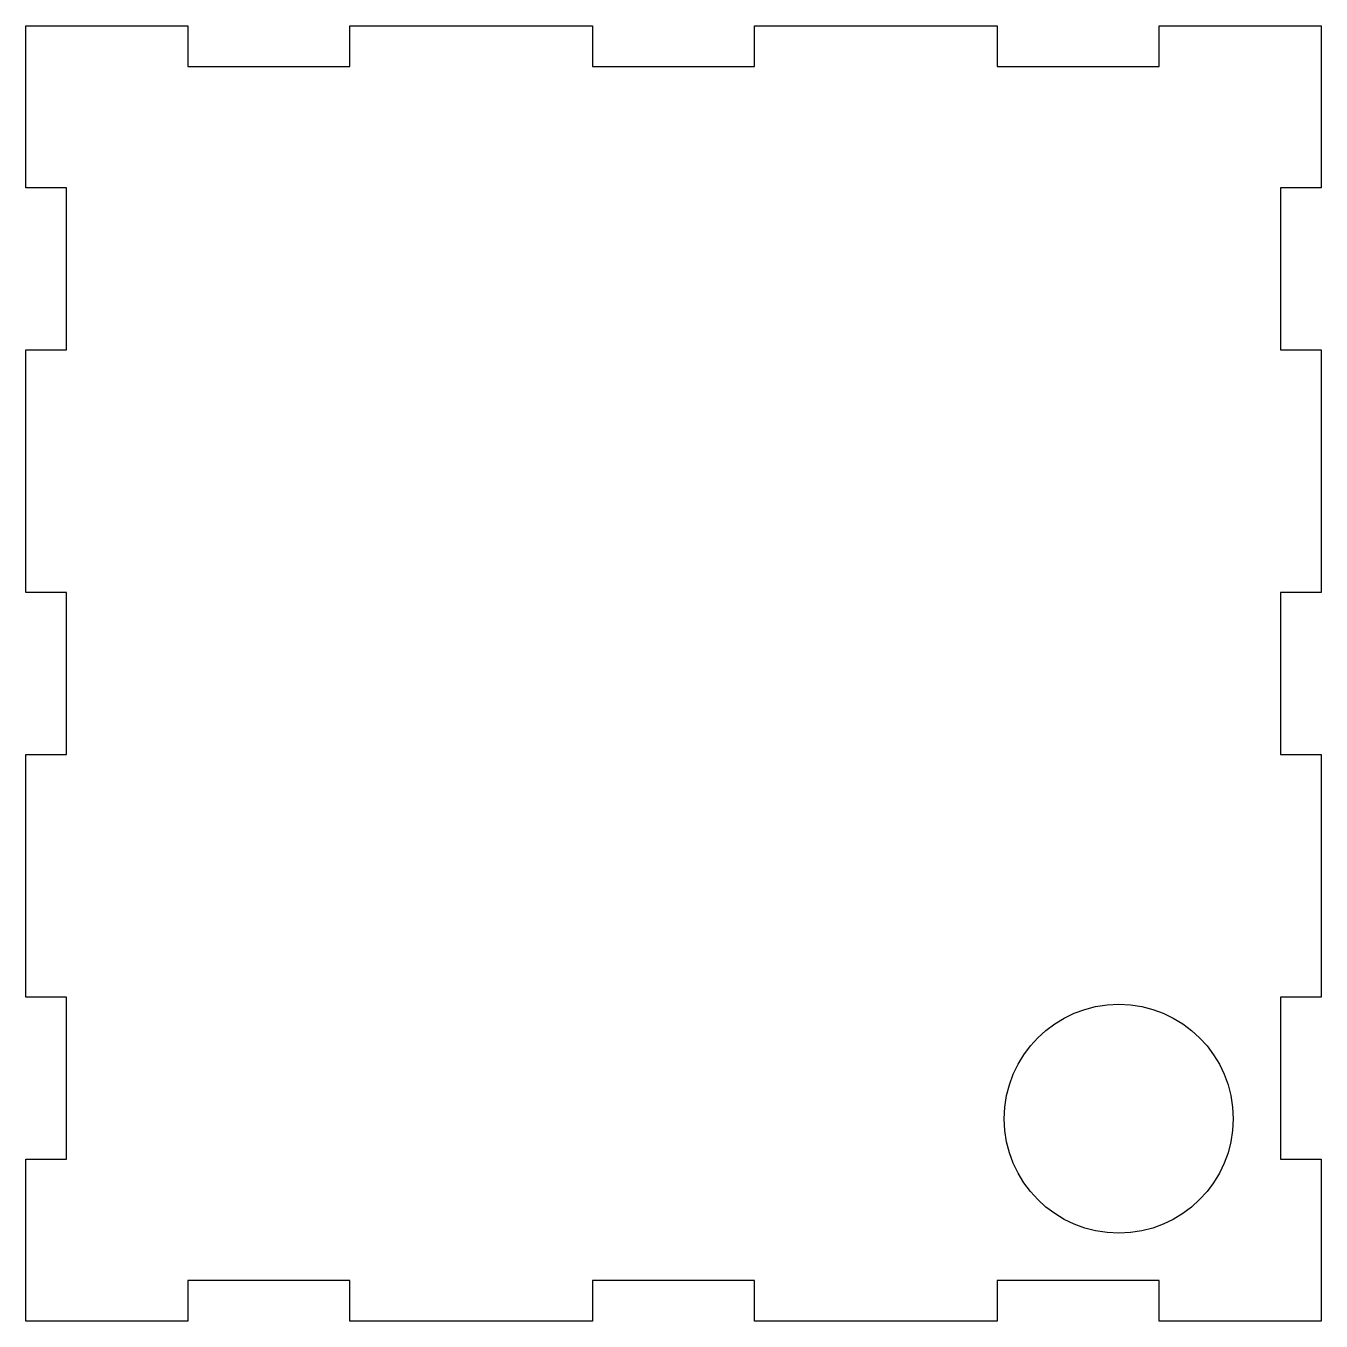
# Model space of a CAD drawing. Header units: millimetres. Extents: x -80 to 80, y -80 to 80.
import ezdxf

# ---------------------------------------------------------------- set-up
doc = ezdxf.new("R2010")
doc.units = ezdxf.units.MM
doc.layers.get('0').update_dxf_attribs({"linetype": 'CONTINUOUS'})

msp = doc.modelspace()

# ---------------------------------------------------------------- linework, layer by layer
msp.add_lwpolyline([(-60, -80), (-80, -80), (-80, -60), (-75, -60), (-75, -40), (-80, -40), (-80, -10), (-75, -10), (-75, 10), (-80, 10), (-80, 40), (-75, 40), (-75, 60), (-80, 60), (-80, 80), (-60, 80), (-60, 75), (-40, 75), (-40, 80), (-10, 80), (-10, 75), (10, 75), (10, 80), (40, 80), (40, 75), (60, 75), (60, 80), (80, 80), (80, 60), (75, 60), (75, 40), (80, 40), (80, 10), (75, 10), (75, -10), (80, -10), (80, -40), (75, -40), (75, -60), (80, -60), (80, -80), (60, -80), (60, -75), (40, -75), (40, -80), (10, -80), (10, -75), (-10, -75), (-10, -80), (-40, -80), (-40, -75), (-60, -75)], close=True)
msp.add_circle((55, -55), 14.14)

doc.saveas('drawing.dxf')
